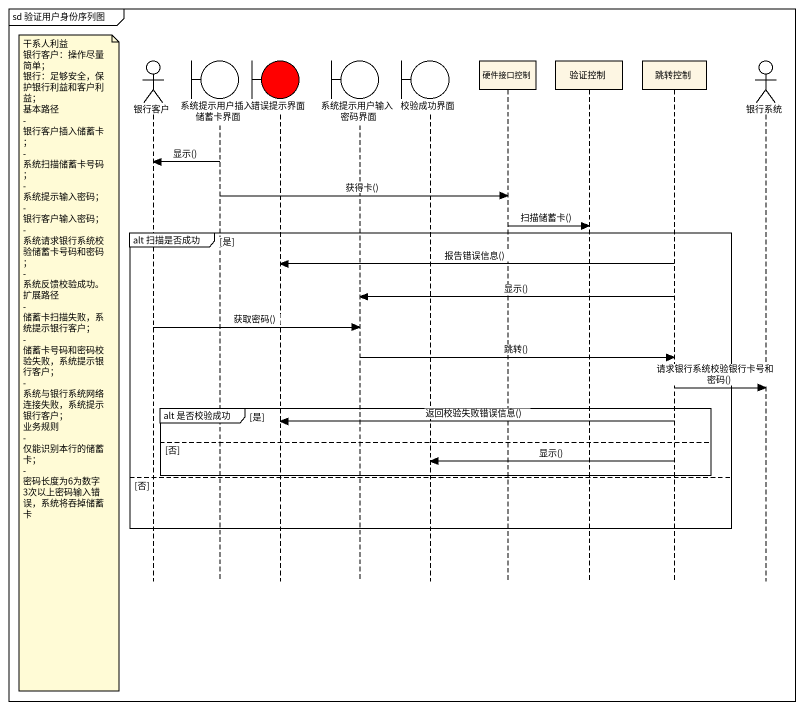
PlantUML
@startuml
mainframe sd 验证用户身份序列图
hide footbox
actor 银行客户
boundary 系统提示用户插入储蓄卡界面
boundary 错误提示界面 #FF0000
boundary 系统提示用户输入密码界面
boundary 校验成功界面
participant 硬件接口控制
participant 验证控制
participant 跳转控制
actor 银行系统

系统提示用户插入储蓄卡界面 -> 银行客户 : 显示()
系统提示用户插入储蓄卡界面 -> 硬件接口控制 : 获得卡()
硬件接口控制 -> 验证控制 : 扫描储蓄卡()
group alt 扫描是否成功 [是]
  跳转控制 -> 错误提示界面 : 报告错误信息()
  跳转控制 -> 系统提示用户输入密码界面 : 显示()
  银行客户 -> 系统提示用户输入密码界面 : 获取密码()
  系统提示用户输入密码界面 -> 跳转控制 : 跳转()
  note left of 银行客户
    干系人利益
    银行客户：操作尽量简单；
    银行：足够安全，保护银行利益和客户利益；
    基本路径
    - 银行客户插入储蓄卡；
    - 系统扫描储蓄卡号码；
    - 系统提示输入密码；
    - 银行客户输入密码；
    - 系统请求银行系统校验储蓄卡号码和密码；
    - 系统反馈校验成功。
    扩展路径
    - 储蓄卡扫描失败，系统提示银行客户；
    - 储蓄卡号码和密码校验失败，系统提示银行客户；
    - 系统与银行系统网络连接失败，系统提示银行客户；
    业务规则
    - 仅能识别本行的储蓄卡；
    - 密码长度为6为数字
    3次以上密码输入错误，系统将吞掉储蓄卡
  end note
  跳转控制 -> 银行系统 : 请求银行系统校验银行卡号和密码()
  group alt 是否校验成功 [是]
    跳转控制 -> 错误提示界面 : 返回校验失败错误信息()
  else 否
    跳转控制 -> 校验成功界面 : 显示()
  end
else 否
end
@enduml
